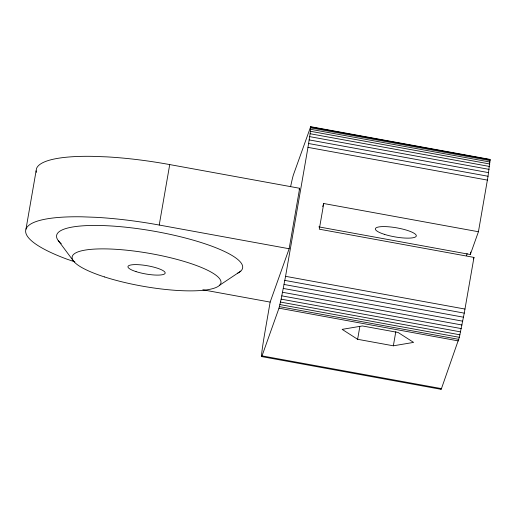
<?xml version="1.0" encoding="UTF-8"?>
<svg xmlns="http://www.w3.org/2000/svg" width="516" height="516" viewBox="0 0 516 516"><rect width="100%" height="100%" fill="white"/><g stroke="black" fill="none" stroke-linecap="round" stroke-linejoin="round"><path stroke-width="0.77" d="M478.429 231.742L323.751 203.523L319.294 229.188L473.972 257.407L464.258 313.135L459.343 337.309L441.451 388.619L262.025 355.885L278.982 308.181L281.143 299.138L285.567 276.324L307.975 147.363L310.116 133.734L310.671 126.691L490.097 159.425L488.046 176.253L478.429 231.742L470.315 254.523L318.798 226.879M25.981 229.136L36.481 168.674A125.872 27.928 9.9 0 1 92.435 156.348L106.58 156.864A125.872 27.928 9.9 0 1 169.725 164.578L299.654 188.282L289.147 248.744L270.152 302.092L264.901 332.323A31.47 1.167 -79.7 0 0 262.025 355.885M74.891 261.896L66.861 259.129A125.872 27.928 9.9 0 1 81.928 216.81L96.079 217.326A125.872 27.928 9.9 0 1 159.218 225.04L169.725 164.578M357.627 339.296L342.14 329.363L362.38 325.957L398.1 332.472L413.587 342.398L393.347 345.81L357.627 339.296L359.82 326.673M393.347 345.81L395.817 331.614M310.671 126.691L293.533 174.498A31.47 1.167 -79.7 0 0 290.592 186.727M299.119 189.785L299.654 188.282M322.668 206.561L323.751 203.523M473.43 258.929L473.972 257.407M219.435 285.367L240.804 271.113M310.464 126.968L490.2 159.728M310.767 127.871L490.194 160.605M310.658 129.31L490.077 162.043M310.439 131.277L489.858 164.011M310.116 133.734L489.542 166.468M309.697 136.637L489.123 169.371M309.2 139.913L488.62 172.647M308.62 143.519L488.046 176.253M307.975 147.363L487.401 180.097M159.218 225.04L289.147 248.744M285.567 276.324L464.993 309.058M284.832 280.401L464.258 313.135M284.077 284.471L463.497 317.205M283.316 288.45L462.742 321.184M282.562 292.269L461.988 325.003M281.833 295.855L461.259 328.589M281.143 299.138L460.569 331.872M280.504 302.066L459.924 334.8M202.814 289.805L270.152 302.092M279.924 304.575L459.343 337.309M279.414 306.627L458.834 339.36M278.982 308.181L458.408 340.915M261.586 356.575L441.012 389.309M58.237 240.533L73.382 260.909M61.256 243.726A94.402 20.943 9.9 0 1 150.762 230.639A94.402 20.943 9.9 0 1 237.521 273.241M36.301 172.35A125.872 27.928 9.9 0 1 36.12 170.841M441.451 388.619A31.47 1.167 -79.7 0 1 440.941 388.864M470.715 252.047A51.606 1.916 -79.7 0 1 470.315 254.523M466.632 255.659A51.606 1.916 -79.7 0 1 467.077 253.44M104.516 276.937A75.523 16.757 9.9 0 0 220.816 283.394A75.523 16.757 9.9 0 0 114.384 249.215A75.523 16.757 9.9 0 0 104.516 276.937M136.056 271.622A18.879 4.186 9.9 0 0 165.133 273.235A18.879 4.186 9.9 0 0 138.527 264.695A18.879 4.186 9.9 0 0 136.056 271.622M384.278 234.309A20.769 4.605 9.9 0 0 416.264 236.083A20.769 4.605 9.9 0 0 386.994 226.685A20.769 4.605 9.9 0 0 384.278 234.309"/></g></svg>
